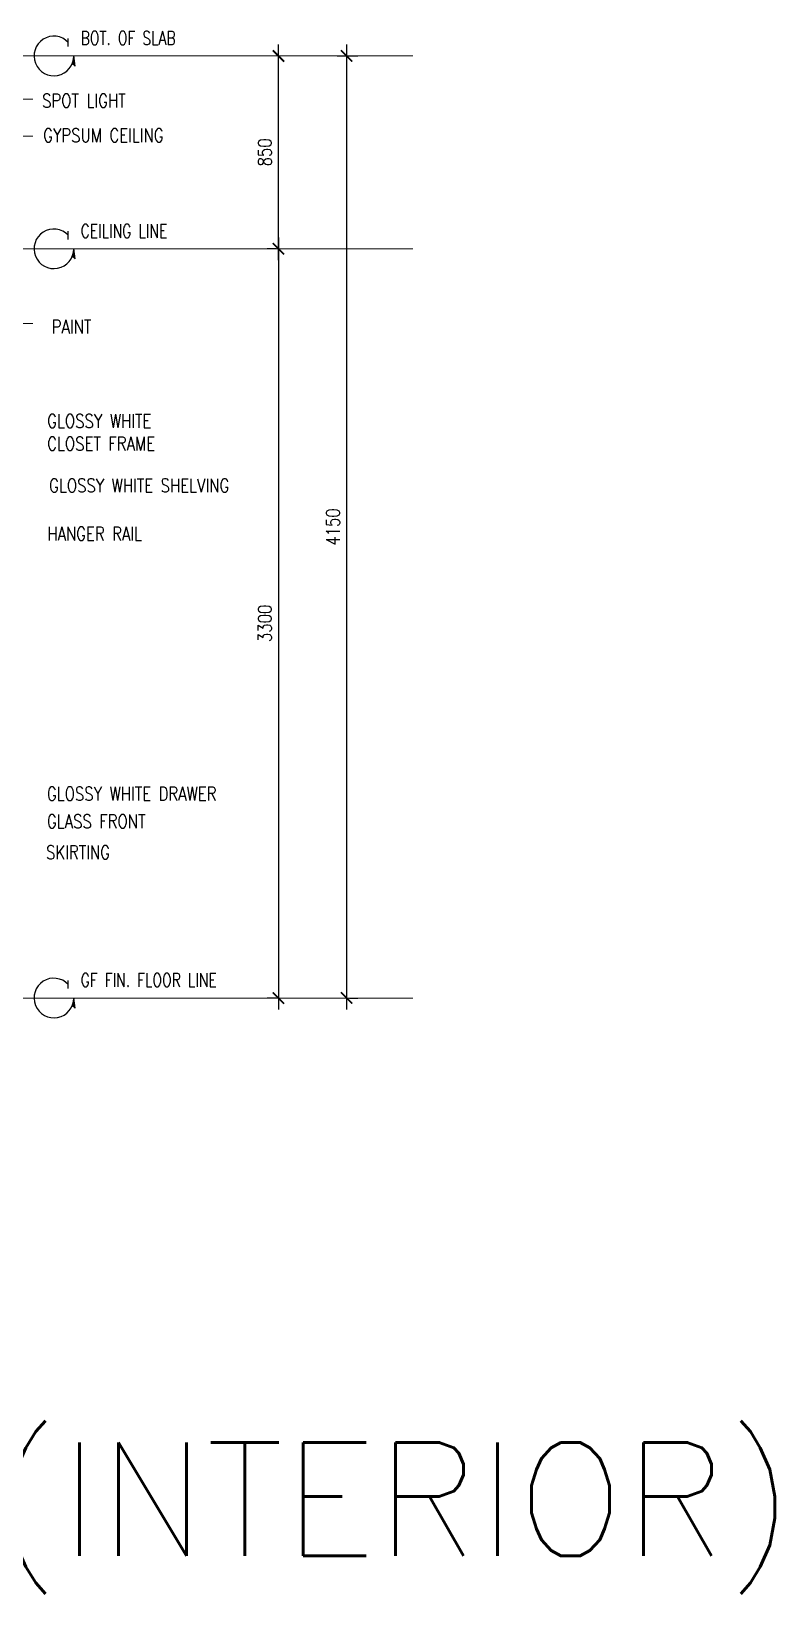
# Model space of a CAD drawing. Header units: inches. Extents: x -12478 to 399182, y -23212 to 525552.
# Drawn here: x 76025 to 79302, y -11733 to -4850 of the extents above; entities that cross this region are included whole.
import ezdxf

# ---------------------------------------------------------------- set-up
doc = ezdxf.new("R2010")
doc.units = ezdxf.units.IN
doc.header["$LTSCALE"] = 1000
doc.header["$MEASUREMENT"] = 0
for name, pattern in [('DASHED', [0.75, 0.5, -0.25]), ('HIDDEN', [0.375, 0.25, -0.125]), ('HIDDEN2', [0.1875, 0.125, -0.0625])]:
    doc.linetypes.add(name, pattern=pattern)
for name, color, linetype in [('A-DIM', 9, 'Continuous'), ('A-Hidden', 8, 'HIDDEN'), ('A-TEXT', 7, 'Continuous'), ('Layer1', 1, 'Continuous'), ('Layer3', 3, 'Continuous'), ('Layer7', 8, 'Continuous')]:
    doc.layers.add(name, color=color, linetype=linetype)
doc.layers.add('ID-NOTES', color=3, linetype='Continuous', lineweight=0)
doc.styles.add('grid_250', font='romans.shx', dxfattribs={"width": 0.75, "height": 0.75})
doc.styles.add('ID-ROMANS', font='romans.shx', dxfattribs={"width": 0.8})
doc.styles.add('ROMANS', font='romans', dxfattribs={"height": 0.2})
doc.styles.add('ZZ-Dim All', font='romans.shx', dxfattribs={"width": 0.8})
doc.dimstyles.new('DIM 0200', dxfattribs={"dimscale": 200, "dimtxt": 1, "dimasz": 0.8, "dimexe": 0.5, "dimexo": 1, "dimgap": 0.4, "dimtad": 1, "dimdec": 0, "dimrnd": 10, "dimdsep": 46, "dimtxsty": 'ZZ-Dim All', "dimblk1": 'ARCHTICK', "dimblk2": 'ARCHTICK', "dimsah": 1, "dimcen": 1, "dimdle": 0.5, "dimclrd": 256, "dimclre": 256, "dimclrt": 256, "dimadec": 0, "dimazin": 2, "dimtfac": 1, "dimtdec": 0, "dimtix": 1, "dimtmove": 2, "dimatfit": 2, "dimfxl": 1, "dimfxlon": 1, "dimtolj": 1, "dimtzin": 0, "dimlwd": -1, "dimlwe": -1, "dimarcsym": 0})
doc.dimstyles.new('DIM-100', dxfattribs={"dimscale": 50, "dimtxt": 1.25, "dimasz": 1, "dimexe": 1, "dimexo": 1, "dimgap": 0.6, "dimtad": 1, "dimdec": 0, "dimrnd": 5, "dimdsep": 46, "dimtxsty": 'ZZ-Dim All', "dimblk1": 'ARCHTICK', "dimblk2": 'ARCHTICK', "dimsah": 1, "dimcen": 1, "dimdle": 1, "dimclrd": 256, "dimclre": 8, "dimclrt": 256, "dimazin": 2, "dimtfac": 1, "dimtdec": 0, "dimtix": 1, "dimtmove": 2, "dimatfit": 2, "dimfxl": 0.1, "dimtolj": 1, "dimtzin": 0, "dimlwd": -1, "dimlwe": -1, "dimarcsym": 0})

# ---------------------------------------------------------------- blocks, each defined once
blk = doc.blocks.new('_ARCHTICK')
at = {"color": 0, "linetype": 'ByBlock', "const_width": 0.15}
blk.add_lwpolyline([(-0.5, -0.5), (0.5, 0.5)], dxfattribs=at)
blk = doc.blocks.new('*D780')
at = {"layer": 'A-DIM', "transparency": 16777216}
blk.add_line((77114.4, -5758), (77114.4, -9158.5), dxfattribs=at)
at = {"layer": 'A-DIM', "color": 8, "linetype": 'HIDDEN2', "transparency": 16777216}
for p, q in [((77104.1, -5808), (77064.4, -5808)), ((77104.1, -9108.5), (77064.4, -9108.5))]:
    blk.add_line(p, q, dxfattribs=at)
at = {"layer": 'Defpoints', "color": 0, "transparency": 16777216}
for p in [(77154.1, -5808, 0), (77114.4, -9108.5), (77154.1, -9108.5, 0)]:
    blk.add_point(p, dxfattribs=at)
at = {"layer": 'A-DIM', "transparency": 16777216, "xscale": 50, "yscale": 50, "zscale": 50}
for p, rotation in [((77114.4, -5808), 90), ((77114.4, -9108.5), 270)]:
    blk.add_blockref('_ARCHTICK', p, dxfattribs=dict(at, rotation=rotation))
at = {"layer": 'A-DIM', "color": 3, "transparency": 16777216, "insert": (77054.4, -7458.2), "char_height": 60, "attachment_point": 5, "rotation": 90, "style": 'ZZ-Dim All'}
blk.add_mtext('\\A1;3300', dxfattribs=at)
blk = doc.blocks.new('*D781')
at = {"layer": 'A-DIM', "transparency": 16777216}
blk.add_line((77414.7, -4908.5), (77414.7, -9158.5), dxfattribs=at)
at = {"layer": 'A-DIM', "color": 8, "linetype": 'HIDDEN2', "transparency": 16777216}
for p, q in [((77373.5, -4958.5), (77464.7, -4958.5)), ((77427, -9108.5), (77464.7, -9108.5))]:
    blk.add_line(p, q, dxfattribs=at)
at = {"layer": 'Defpoints', "color": 0, "transparency": 16777216}
for p in [(77323.5, -4958.5, 0), (77377, -9108.5, 0), (77414.7, -9108.5)]:
    blk.add_point(p, dxfattribs=at)
at = {"layer": 'A-DIM', "transparency": 16777216, "xscale": 50, "yscale": 50, "zscale": 50}
for p, rotation in [((77414.7, -4958.5), 90), ((77414.7, -9108.5), 270)]:
    blk.add_blockref('_ARCHTICK', p, dxfattribs=dict(at, rotation=rotation))
at = {"layer": 'A-DIM', "color": 3, "transparency": 16777216, "insert": (77354.7, -7033.5), "char_height": 60, "attachment_point": 5, "rotation": 90, "style": 'ZZ-Dim All'}
blk.add_mtext('\\A1;4150', dxfattribs=at)
blk = doc.blocks.new('*D782')
at = {"layer": 'A-DIM', "transparency": 16777216}
blk.add_line((77114.4, -5858), (77114.4, -4908.5), dxfattribs=at)
at = {"layer": 'Defpoints', "color": 0, "transparency": 16777216}
for p in [(77114.4, -4958.5, 0), (77114.4, -4958.5), (77114.4, -5808, 0)]:
    blk.add_point(p, dxfattribs=at)
at = {"layer": 'A-DIM', "transparency": 16777216, "xscale": 50, "yscale": 50, "zscale": 50}
for p, rotation in [((77114.4, -4958.5), 90), ((77114.4, -5808), 270)]:
    blk.add_blockref('_ARCHTICK', p, dxfattribs=dict(at, rotation=rotation))
at = {"layer": 'A-DIM', "color": 3, "transparency": 16777216, "insert": (77054.4, -5383.2), "char_height": 60, "attachment_point": 5, "rotation": 90, "style": 'ZZ-Dim All'}
blk.add_mtext('\\A1;850', dxfattribs=at)
blk = doc.blocks.new('arrow01')
at = {"layer": 'Layer1'}
blk.add_hatch(color=256, dxfattribs=at).paths.add_polyline_path([(7, -44.7), (0, 0), (-6.2, -32.4)])
at = {"layer": 'Layer1', "elevation": 375.8}
blk.add_lwpolyline([(7, -44.7), (0, 0), (-6.2, -32.4)], close=True, dxfattribs=at)
at = {"layer": 'Layer7'}
blk.add_line((-24, 41.5), (-24, 77.7), dxfattribs=at)
blk.add_arc((-87.3, 0), 87.3, 43.48997, 0, dxfattribs=at)

msp = doc.modelspace()

# ---------------------------------------------------------------- linework, layer by layer
at = {"layer": 'A-Hidden', "linetype": 'DASHED', "lineweight": 0, "ltscale": 10}
for p, q in [((77707, -4958.5, 0), (70527.5, -4958.5, 0)), ((77707, -5808, 0), (70519.5, -5808, 0)), ((77707, -9108.5, 0), (70543.8, -9108.5, 0))]:
    msp.add_line(p, q, dxfattribs=at)

# ---------------------------------------------------------------- block references
at = {"layer": 'Layer3'}
for p in [(76212.1, -4958.5, -375.8), (76212.1, -5808, -375.8), (76212.1, -9108.5, -751.7)]:
    msp.add_blockref('arrow01', p, dxfattribs=at)

# ---------------------------------------------------------------- texts
at = {"layer": 'A-TEXT', "style": 'ROMANS'}
msp.add_text('SECTION E (INTERIOR)', height=500, dxfattribs=at).set_placement((72015.9, -11566.3, 0))
at = {"layer": 'ID-NOTES', "style": 'grid_250', "width": 0.75}
for s, p in [('BOT. OF SLAB ', (76242.7, -4909.5, -536.9)), ('CEILING LINE', (76242.7, -5759, -536.9)), ('GF FIN. FLOOR LINE', (76242.7, -9059.5, -536.9))]:
    msp.add_text(s, height=60, rotation=360, dxfattribs=at).set_placement(p)
at = {"layer": 'ID-NOTES', "char_height": 60, "attachment_point": 1, "style": 'ID-ROMANS'}
for s, insert, width in [('SPOT LIGHT', (76072.9, -5125.1, 375.8), 771.843), ('GYPSUM CEILING', (76077.4, -5277.6, 0), 771.843), ('\\pxt16;GLOSSY WHITE CLOSET FRAME', (76095.2, -6536.1, 375.9), 583.266), ('GLOSSY WHITE DRAWER', (76094.3, -8178.9, 751.7), 934.54), ('GLASS FRONT ', (76094.3, -8300, 751.7), 771.843)]:
    msp.add_mtext(s, dxfattribs=dict(at, insert=insert, width=width))
at = {"layer": 'ID-NOTES', "color": 3, "char_height": 60, "width": 815.203, "attachment_point": 1, "style": 'ID-ROMANS'}
for s, insert in [('\\pxql,t16;{\\C256;PAINT}', (76115.1, -6121.4, 1127.5)), ('\\pxt16;{\\C256;GLOSSY WHITE SHELVING}', (76103.6, -6820.6, 1127.5)), ('\\pxt16;{\\C256;HANGER RAIL}', (76095.7, -7033.2, 1127.5)), ('\\pxt16;{\\C256;SKIRTING}', (76090.2, -8436.6, 1127.5))]:
    msp.add_mtext(s, dxfattribs=dict(at, insert=insert))

# ---------------------------------------------------------------- dimensions: what is measured, and where the dimension line sits
at = {"layer": 'A-DIM'}
for base, p1, p2, picture, middle in [((77114.4187, -4958.4926, 0), (77114.4187, -5807.9923, 0), (77114.4187, -4958.4926, 0), '*D782', (77054.4187, -5383.2425, 0)), ((77414.7, -9108.5, 0), (77323.5, -4958.5, 0), (77377, -9108.5, 0), '*D781', (77354.7, -7033.5, 0)), ((77114.4187, -9108.4926, 0), (77154.1222, -5807.9923, 0), (77154.1222, -9108.4926, 0), '*D780', (77054.4187, -7458.2425, 0))]:
    dim = msp.add_linear_dim(base=base, p1=p1, p2=p2, angle=90, dimstyle='DIM-100', override={"dimtxt": 1.2, "dimclrt": 3}, dxfattribs=at)
    dim.commit()
    dim.dimension.update_dxf_attribs({"geometry": picture, "text_midpoint": middle})

# ---------------------------------------------------------------- leaders
at = {"layer": 'ID-NOTES'}
for points in [[(74598.1, -5641.3), (75067.1, -5149.3), (76032.2, -5149.3)], [(75269.8, -5783.2), (75479.3, -5311.8), (76032.2, -5311.8)], [(74032.8, -6534.7, 751.7), (75088.7, -6136.5, 751.7), (76031.4, -6136.5, 751.7)]]:
    msp.add_leader(points, dimstyle='DIM 0200', override={"dimasz": 0.2, "dimtad": 0, "dimclrd": 8}, dxfattribs=at)

doc.saveas('drawing.dxf')
